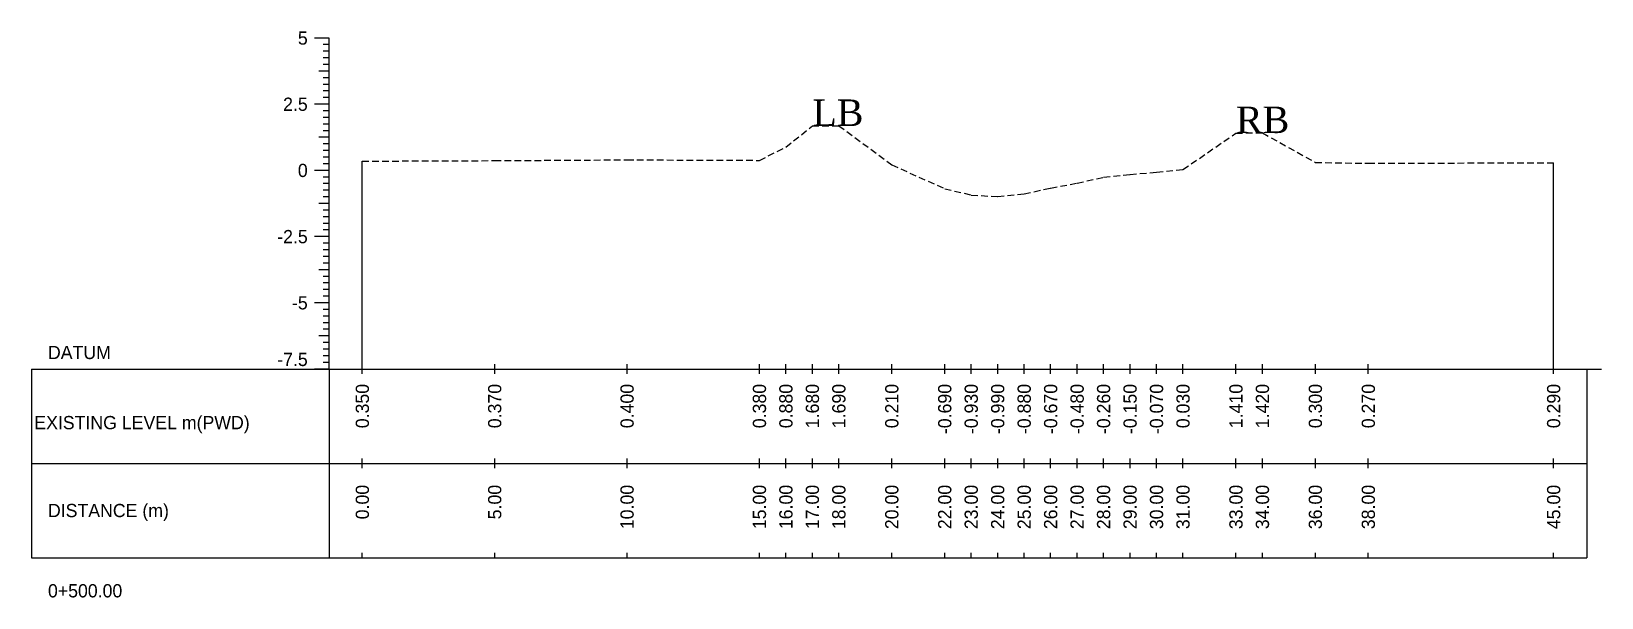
# Model space of a CAD drawing. Header units: inches. Extents: x -603 to 646, y -2572 to -1030.
# Drawn here: x 466.7 to 526, y -1213.4 to -1192.1 of the extents above; entities that cross this region are included whole.
import ezdxf
from ezdxf.enums import TextEntityAlignment as Align

# ---------------------------------------------------------------- set-up
doc = ezdxf.new("R2010")
doc.units = ezdxf.units.IN
doc.header["$MEASUREMENT"] = 0
doc.linetypes.add('HIDDEN', pattern=[0.375, 0.25, -0.125])
doc.layers.add('CS_Drawing', color=7, linetype='Continuous')
doc.layers.add('GL', color=3, linetype='HIDDEN')
doc.styles.add('romans', font='romans.shx')

msp = doc.modelspace()

# ---------------------------------------------------------------- linework, layer by layer
at = {"layer": 'CS_Drawing'}
for p, q in [((477.954, -1192.311), (477.391, -1192.311)), ((477.954, -1192.311), (477.56, -1192.311)), ((477.954, -1192.311), (477.729, -1192.311)), ((477.954, -1192.561), (477.729, -1192.561)), ((477.954, -1204.811), (477.954, -1192.311)), ((477.954, -1192.811), (477.729, -1192.811)), ((477.954, -1193.061), (477.729, -1193.061)), ((477.954, -1193.311), (477.729, -1193.311)), ((477.954, -1193.561), (477.56, -1193.561)), ((477.954, -1193.561), (477.729, -1193.561)), ((477.954, -1193.811), (477.729, -1193.811)), ((477.954, -1194.061), (477.729, -1194.061)), ((477.954, -1194.311), (477.729, -1194.311)), ((477.954, -1194.811), (477.391, -1194.811)), ((477.954, -1194.811), (477.56, -1194.811)), ((477.954, -1194.561), (477.729, -1194.561)), ((477.954, -1194.811), (477.729, -1194.811)), ((477.954, -1195.061), (477.729, -1195.061)), ((477.954, -1195.311), (477.729, -1195.311)), ((477.954, -1195.561), (477.729, -1195.561)), ((477.954, -1196.061), (477.56, -1196.061)), ((477.954, -1195.811), (477.729, -1195.811)), ((477.954, -1196.061), (477.729, -1196.061)), ((477.954, -1196.311), (477.729, -1196.311)), ((477.954, -1196.561), (477.729, -1196.561)), ((477.954, -1196.811), (477.729, -1196.811)), ((477.954, -1197.311), (477.391, -1197.311)), ((477.954, -1197.311), (477.56, -1197.311)), ((477.954, -1197.061), (477.729, -1197.061)), ((477.954, -1197.311), (477.729, -1197.311)), ((479.204, -1204.811), (479.204, -1196.961)), ((524.204, -1204.811), (524.204, -1197.021)), ((477.954, -1197.561), (477.729, -1197.561)), ((477.954, -1197.811), (477.729, -1197.811)), ((477.954, -1198.061), (477.729, -1198.061)), ((477.954, -1198.561), (477.56, -1198.561)), ((477.954, -1198.311), (477.729, -1198.311)), ((477.954, -1198.561), (477.729, -1198.561)), ((477.954, -1198.811), (477.729, -1198.811)), ((477.954, -1199.061), (477.729, -1199.061)), ((477.954, -1199.811), (477.391, -1199.811)), ((477.954, -1199.811), (477.56, -1199.811)), ((477.954, -1199.311), (477.729, -1199.311)), ((477.954, -1199.561), (477.729, -1199.561)), ((477.954, -1199.811), (477.729, -1199.811)), ((477.954, -1200.061), (477.729, -1200.061)), ((477.954, -1200.311), (477.729, -1200.311)), ((477.954, -1201.061), (477.56, -1201.061)), ((477.954, -1200.561), (477.729, -1200.561)), ((477.954, -1200.811), (477.729, -1200.811)), ((477.954, -1201.061), (477.729, -1201.061)), ((477.954, -1201.311), (477.729, -1201.311)), ((477.954, -1201.561), (477.729, -1201.561)), ((477.954, -1201.811), (477.729, -1201.811)), ((477.954, -1202.061), (477.729, -1202.061)), ((477.954, -1202.311), (477.391, -1202.311)), ((477.954, -1202.311), (477.56, -1202.311)), ((477.954, -1202.311), (477.729, -1202.311)), ((477.954, -1202.561), (477.729, -1202.561)), ((477.954, -1202.811), (477.729, -1202.811)), ((477.954, -1203.061), (477.729, -1203.061)), ((477.954, -1203.311), (477.729, -1203.311)), ((477.954, -1203.561), (477.56, -1203.561)), ((477.954, -1203.561), (477.729, -1203.561)), ((477.954, -1203.811), (477.729, -1203.811)), ((477.954, -1204.061), (477.729, -1204.061)), ((477.954, -1204.311), (477.729, -1204.311)), ((477.954, -1204.561), (477.729, -1204.561)), ((479.204, -1204.999), (479.204, -1204.624)), ((484.204, -1204.999), (484.204, -1204.624)), ((489.204, -1204.999), (489.204, -1204.624)), ((494.204, -1204.999), (494.204, -1204.624)), ((495.204, -1204.999), (495.204, -1204.624)), ((496.204, -1204.999), (496.204, -1204.624)), ((497.204, -1204.999), (497.204, -1204.624)), ((499.204, -1204.999), (499.204, -1204.624)), ((501.204, -1204.999), (501.204, -1204.624)), ((502.204, -1204.999), (502.204, -1204.624)), ((503.204, -1204.999), (503.204, -1204.624)), ((504.204, -1204.999), (504.204, -1204.624)), ((505.204, -1204.999), (505.204, -1204.624)), ((506.204, -1204.999), (506.204, -1204.624)), ((507.204, -1204.999), (507.204, -1204.624)), ((508.204, -1204.999), (508.204, -1204.624)), ((509.204, -1204.999), (509.204, -1204.624)), ((510.204, -1204.999), (510.204, -1204.624)), ((512.204, -1204.999), (512.204, -1204.624)), ((513.204, -1204.999), (513.204, -1204.624)), ((515.204, -1204.999), (515.204, -1204.624)), ((517.204, -1204.999), (517.204, -1204.624)), ((524.204, -1204.999), (524.204, -1204.624)), ((466.704, -1204.811), (477.954, -1204.811)), ((466.704, -1204.811), (466.704, -1211.936)), ((477.954, -1204.811), (477.391, -1204.811)), ((477.954, -1204.811), (477.56, -1204.811)), ((477.954, -1204.811), (477.729, -1204.811)), ((477.954, -1204.811), (525.454, -1204.811)), ((477.954, -1204.811), (477.954, -1211.936)), ((525.454, -1204.811), (526.016, -1204.811)), ((525.454, -1204.811), (525.847, -1204.811)), ((525.454, -1204.811), (525.679, -1204.811)), ((525.454, -1204.811), (525.454, -1211.936)), ((479.204, -1208.561), (479.204, -1208.186)), ((484.204, -1208.561), (484.204, -1208.186)), ((489.204, -1208.561), (489.204, -1208.186)), ((494.204, -1208.561), (494.204, -1208.186)), ((495.204, -1208.561), (495.204, -1208.186)), ((496.204, -1208.561), (496.204, -1208.186)), ((497.204, -1208.561), (497.204, -1208.186)), ((499.204, -1208.561), (499.204, -1208.186)), ((501.204, -1208.561), (501.204, -1208.186)), ((502.204, -1208.561), (502.204, -1208.186)), ((503.204, -1208.561), (503.204, -1208.186)), ((504.204, -1208.561), (504.204, -1208.186)), ((505.204, -1208.561), (505.204, -1208.186)), ((506.204, -1208.561), (506.204, -1208.186)), ((507.204, -1208.561), (507.204, -1208.186)), ((508.204, -1208.561), (508.204, -1208.186)), ((509.204, -1208.561), (509.204, -1208.186)), ((510.204, -1208.561), (510.204, -1208.186)), ((512.204, -1208.561), (512.204, -1208.186)), ((513.204, -1208.561), (513.204, -1208.186)), ((515.204, -1208.561), (515.204, -1208.186)), ((517.204, -1208.561), (517.204, -1208.186)), ((524.204, -1208.561), (524.204, -1208.186)), ((466.704, -1208.374), (477.954, -1208.374)), ((477.954, -1208.374), (525.454, -1208.374)), ((477.954, -1208.374), (525.454, -1208.374)), ((479.204, -1211.936), (479.204, -1211.749)), ((484.204, -1211.936), (484.204, -1211.749)), ((489.204, -1211.936), (489.204, -1211.749)), ((494.204, -1211.936), (494.204, -1211.749)), ((495.204, -1211.936), (495.204, -1211.749)), ((496.204, -1211.936), (496.204, -1211.749)), ((497.204, -1211.936), (497.204, -1211.749)), ((499.204, -1211.936), (499.204, -1211.749)), ((501.204, -1211.936), (501.204, -1211.749)), ((502.204, -1211.936), (502.204, -1211.749)), ((503.204, -1211.936), (503.204, -1211.749)), ((504.204, -1211.936), (504.204, -1211.749)), ((505.204, -1211.936), (505.204, -1211.749)), ((506.204, -1211.936), (506.204, -1211.749)), ((507.204, -1211.936), (507.204, -1211.749)), ((508.204, -1211.936), (508.204, -1211.749)), ((509.204, -1211.936), (509.204, -1211.749)), ((510.204, -1211.936), (510.204, -1211.749)), ((512.204, -1211.936), (512.204, -1211.749)), ((513.204, -1211.936), (513.204, -1211.749)), ((515.204, -1211.936), (515.204, -1211.749)), ((517.204, -1211.936), (517.204, -1211.749)), ((524.204, -1211.936), (524.204, -1211.749)), ((466.704, -1211.936), (477.954, -1211.936)), ((477.954, -1211.936), (525.454, -1211.936))]:
    msp.add_line(p, q, dxfattribs=at)
at = {"layer": 'GL'}
msp.add_lwpolyline([(479.204, -1196.961), (484.204, -1196.941), (489.204, -1196.911), (494.204, -1196.931), (495.204, -1196.431), (496.204, -1195.631), (497.204, -1195.621), (499.204, -1197.101), (501.204, -1198.001), (502.204, -1198.241), (503.204, -1198.301), (504.204, -1198.191), (505.204, -1197.981), (506.204, -1197.791), (507.204, -1197.571), (508.204, -1197.461), (509.204, -1197.381), (510.204, -1197.281), (512.204, -1195.901), (513.204, -1195.891), (515.204, -1197.011), (517.204, -1197.041), (524.204, -1197.021)], dxfattribs=at)

# ---------------------------------------------------------------- texts
at = {"char_height": 1, "width": 4.19433, "attachment_point": 1, "style": 'romans'}
for s, insert in [('{\\fTimes New Roman|b0|i0|c0|p18;LB}', (496.204, -1194.631)), ('{\\fTimes New Roman|b0|i0|c0|p18;RB}', (512.204, -1194.901))]:
    msp.add_mtext(s, dxfattribs=dict(at, insert=insert))
at = {"layer": 'CS_Drawing'}
for s, p in [('5', (477.141, -1192.311)), ('2.5', (477.141, -1194.811)), ('0', (477.141, -1197.311)), ('-2.5', (477.141, -1199.811)), ('-5', (477.141, -1202.311))]:
    msp.add_text(s, height=0.5, dxfattribs=at).set_placement(p, align=Align.MIDDLE_RIGHT)
for s, p in [('DATUM', (467.329, -1204.186)), ('EXISTING LEVEL m(PWD)', (466.813, -1206.835)), ('DISTANCE (m)', (467.329, -1210.155)), ('0+500.00', (467.329, -1213.186))]:
    msp.add_text(s, height=0.5, dxfattribs=at).set_placement(p, align=Align.MIDDLE_LEFT)
msp.add_text('-7.5', height=0.5, dxfattribs=at).set_placement((477.141, -1204.699), align=Align.RIGHT)
for s, p in [('0.350', (479.204, -1205.374)), ('0.370', (484.204, -1205.374)), ('0.400', (489.204, -1205.374)), ('0.380', (494.204, -1205.374)), ('0.880', (495.204, -1205.374)), ('1.680', (496.204, -1205.374)), ('1.690', (497.204, -1205.374)), ('0.210', (499.204, -1205.374)), ('-0.690', (501.204, -1205.374)), ('-0.930', (502.204, -1205.374)), ('-0.990', (503.204, -1205.374)), ('-0.880', (504.204, -1205.374)), ('-0.670', (505.204, -1205.374)), ('-0.480', (506.204, -1205.374)), ('-0.260', (507.204, -1205.374)), ('-0.150', (508.204, -1205.374)), ('-0.070', (509.204, -1205.374)), ('0.030', (510.204, -1205.374)), ('1.410', (512.204, -1205.374)), ('1.420', (513.204, -1205.374)), ('0.300', (515.204, -1205.374)), ('0.270', (517.204, -1205.374)), ('0.290', (524.204, -1205.374)), ('0.00', (479.204, -1209.186)), ('5.00', (484.204, -1209.186)), ('10.00', (489.204, -1209.186)), ('15.00', (494.204, -1209.186)), ('16.00', (495.204, -1209.186)), ('17.00', (496.204, -1209.186)), ('18.00', (497.204, -1209.186)), ('20.00', (499.204, -1209.186)), ('22.00', (501.204, -1209.186)), ('23.00', (502.204, -1209.186)), ('24.00', (503.204, -1209.186)), ('25.00', (504.204, -1209.186)), ('26.00', (505.204, -1209.186)), ('27.00', (506.204, -1209.186)), ('28.00', (507.204, -1209.186)), ('29.00', (508.204, -1209.186)), ('30.00', (509.204, -1209.186)), ('31.00', (510.204, -1209.186)), ('33.00', (512.204, -1209.186)), ('34.00', (513.204, -1209.186)), ('36.00', (515.204, -1209.186)), ('38.00', (517.204, -1209.186)), ('45.00', (524.204, -1209.186))]:
    msp.add_text(s, height=0.5, rotation=90, dxfattribs=at).set_placement(p, align=Align.MIDDLE_RIGHT)

doc.saveas('drawing.dxf')
